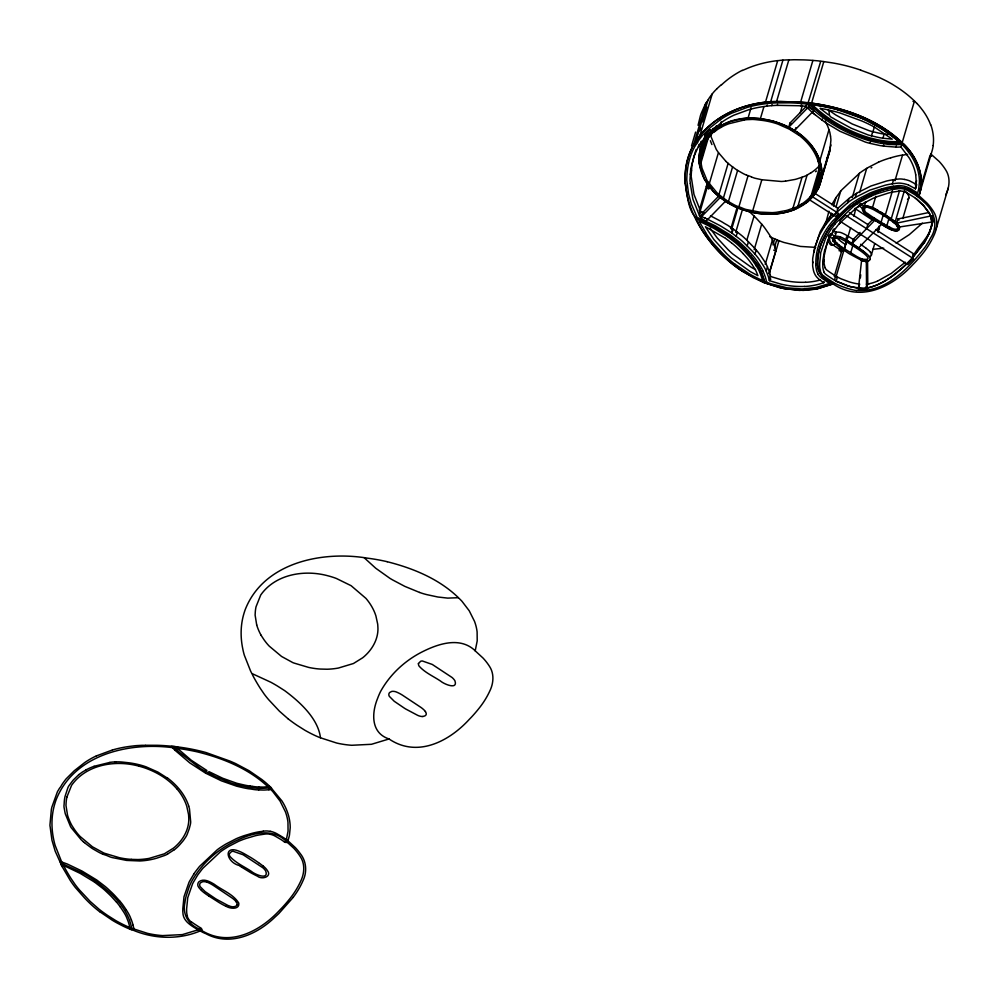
<?xml version="1.0" encoding="UTF-8"?>
<svg xmlns="http://www.w3.org/2000/svg" width="999" height="999" viewBox="0 0 999 999"><rect width="100%" height="100%" fill="white"/><g stroke="black" fill="none" stroke-linecap="round" stroke-linejoin="round"><path stroke-width="1.5" d="M820.117 161.826C823.988 173.701 821.24 187.625 812.686 196.691M815.858 264.373L815.833 265.497A17.22 12.762 16.4 0 0 815.933 266.97L816.52 270.155A25.812 19.118 16.4 0 0 817.219 272.415L818.019 274.138M815.846 264.797L815.871 263.848A15.972 11.838 16.4 0 0 815.858 263.311C815.559 248.351 822.14 233.878 831.468 222.452A36.538 27.073 16.4 0 1 832.904 220.742L850.211 204.533A62.862 46.566 16.4 0 1 854.245 201.648L857.542 199.538A51.074 37.837 16.4 0 1 860.214 198.014L869.405 193.307A100.337 74.326 16.4 0 1 877.884 190.097L881.568 188.936M699.537 164.985C697.976 156.269 700.174 146.641 705.082 139.323M702.859 148.364A61.201 45.342 16.4 0 0 700.961 158.329L700.923 159.828A22.552 16.708 16.4 0 1 700.861 160.327A12.075 8.941 16.4 0 0 701.011 162.737L701.798 167.108A51.011 37.787 16.4 0 0 702.047 168.307L707.03 180.432A29.446 21.803 16.4 0 0 707.704 181.481L716.882 192.645A31.693 23.477 16.4 0 0 718.955 194.505L721.715 196.753A39.648 29.371 16.4 0 0 723.413 198.039L726.623 200.399A17.782 13.174 16.4 0 0 728.433 201.573L733.528 204.458A27.135 20.105 16.4 0 0 737.337 206.293L737.737 206.418A11.851 8.779 16.4 0 0 738.898 206.805A17.283 12.8 16.4 0 1 741.383 207.692L743.418 208.554A17.532 12.987 16.4 0 0 744.267 208.891L745.217 209.216A14.286 10.577 16.4 0 0 746.153 209.478L759.665 212.125L772.09 212.65A58.766 43.531 16.4 0 0 776.348 212.312L785.901 210.589A68.706 50.899 16.4 0 0 787.687 210.102L795.953 207.255A18.057 13.374 16.4 0 0 797.939 206.269L801.535 204.033M833.129 216.071L829.207 220.267A30.045 22.253 16.4 0 0 828.658 220.966L824.724 226.136A43.556 32.268 16.4 0 0 823.913 227.41L819.467 234.952A89.598 66.371 16.4 0 0 818.843 236.251L814.647 247.74L812.774 258.079A67.645 50.112 16.4 0 0 812.686 262.999A14.56 10.789 16.4 0 1 812.699 263.511L812.662 264.76A21.129 15.647 16.4 0 0 812.786 266.87L813.398 270.155A29.296 21.703 16.4 0 0 814.222 272.827L815.134 274.762A16.521 12.238 16.4 0 0 818.943 279.158L819.442 279.583A40.934 30.32 16.4 0 0 821.378 281.031L823.788 282.692L824.1 281.656M705.469 138.799C691.633 157.792 702.085 183.591 719.118 196.603M691.333 173.114L691.882 165.634A65.559 48.564 16.4 0 1 691.995 164.548L693.943 156.368L698.076 147.303A25.999 19.256 16.4 0 0 698.401 146.691A7.368 5.457 16.4 0 1 698.875 146.016L699.138 145.692A17.895 13.262 16.4 0 0 700.499 143.656A30.819 22.827 16.4 0 1 701.41 142.058L709.302 132.58L722.727 121.578A96.229 71.279 16.4 0 1 734.14 115.072L748.788 109.715A101.873 75.474 16.4 0 1 766.945 106.144L770.866 105.682A15.584 11.551 16.4 0 1 771.752 105.632L776.111 105.395A16.046 11.888 16.4 0 1 777.272 105.382A29.87 22.128 16.4 0 0 779.07 105.382L798.488 105.719A112.65 83.454 16.4 0 1 800.936 105.906L805.781 106.306L811.513 111.726M691.32 173.289L691.183 176.236A8.104 6.006 16.4 0 0 691.246 177.048L691.358 177.572A8.004 5.932 16.4 0 1 691.408 177.859L693.968 194.368L700.749 211.663L699.525 215.821L705.494 218.244M690.272 183.304L690.184 182.018A8.004 5.932 16.4 0 0 690.134 181.731L690.047 181.294A8.104 6.006 16.4 0 1 689.959 180.394L690.659 169.793A65.559 48.564 16.4 0 1 690.771 168.706L695.429 151.486M860.364 277.909L860.713 274.812M814.148 252.297L814.697 248.589M825.449 224.263L828.97 211.176M698.064 125.3L700.386 115.859A112.962 83.679 16.4 0 1 701.173 113.499L705.232 104.333A32.443 24.038 16.4 0 0 705.881 103.197L707.067 101.498A25.112 18.606 16.4 0 0 707.492 100.949L707.954 100.175A47.128 34.915 16.4 0 1 710.227 96.591L712.212 93.931A77.835 57.655 16.4 0 1 716.932 88.749M698.975 159.915L699.849 156.943M814.784 248.127L820.067 232.093A89.598 66.371 16.4 0 1 820.691 230.806L825.137 223.252A43.556 32.268 16.4 0 1 825.948 221.978L829.882 216.82A30.045 22.253 16.4 0 1 830.431 216.109L832.691 213.624M908.503 185.052L915.459 188.749L916.22 181.818L915.721 174.85M857.479 201.623C836.912 215.285 817.981 236.726 817.731 262.712C816.171 272.602 823.975 279.708 832.292 283.366C860.564 303.371 892.969 286.501 913.286 264.211A171.553 127.085 16.4 0 0 916.17 261.189A243.219 180.182 16.4 0 0 923.313 252.772A144.356 106.93 16.4 0 0 933.541 236.251C937.412 228.609 938.336 218.868 933.453 211.438A61.314 45.417 16.4 0 0 926.96 203.022L919.292 195.991M945.766 194.693C949.649 187.05 950.561 177.31 945.691 169.88A61.314 45.417 16.4 0 0 939.185 161.463L930.681 153.908M66.871 797.102L71.591 785.276A103.122 76.399 16.4 0 0 72.727 783.765C87.812 764.085 116.259 759.852 139.048 766.183M813.461 195.792L818.481 188.074L829.545 151.811A33.204 24.6 16.4 0 0 829.882 150.599L830.906 140.147A62.225 46.091 16.4 0 0 830.494 136.101M819.38 185.727L821.603 178.309L821.79 174.088M819.292 179.52L819.655 178.159A16.921 12.537 16.4 0 0 819.942 175.961L820.791 172.989M819.205 179.87L818.843 181.281A32.18 23.839 16.4 0 1 818.468 182.617L816.645 187.462A23.389 17.333 16.4 0 1 815.484 189.785L813.398 192.869A29.483 21.841 16.4 0 1 812.499 194.043L810.002 196.94M286.051 841.183L288.062 831.168L287.962 822.177A68.506 50.749 16.4 0 0 285.364 811.688L280.082 801.098L272.827 791.62A41.084 30.432 16.4 0 0 271.341 790.084C251.711 769.954 224.875 758.79 198.039 752.035A153.958 114.048 16.4 0 0 178.546 748.526C133.192 740.846 74.838 752.722 56.206 799.575A113.386 83.991 16.4 0 0 55.12 802.784C51.374 814.46 51.099 827.035 53.584 838.998A101.861 75.462 16.4 0 0 55.182 845.529L61.426 861.313A49.55 36.713 16.4 0 0 62.775 863.91L64.061 866.533A218.968 162.213 16.4 0 0 71.116 878.633L75.062 884.44A95.779 70.954 16.4 0 0 79.57 890.072L90.235 901.473L99.076 909.24A130.569 96.728 16.4 0 0 107.954 915.671L115.684 920.541A106.294 78.746 16.4 0 0 123.651 924.762A77.984 57.78 16.4 0 0 131.306 928.146L147.515 933.353A72.49 53.709 16.4 0 0 162.6 935.601L182.342 934.614L199.675 929.357M475.199 650.861L477.21 640.859L477.11 631.868A68.506 50.749 16.4 0 0 474.525 621.366L469.23 610.789L461.988 601.298A41.084 30.432 16.4 0 0 460.502 599.762C440.859 579.645 414.036 568.468 387.187 561.713M835.913 277.297L846.44 241.746L844.43 248.776L856.667 256.418A39.173 29.021 16.4 0 0 862.075 259.041M691.533 145.954L695.604 132.093M742.419 271.241C703.446 245.704 668.643 190.821 693.656 144.743L705.881 103.184M685.239 183.254C684.215 168.893 687.275 153.584 695.729 141.721L707.954 100.175M699.737 130.844L700.624 127.86M702.384 121.878L706.78 106.918M693.656 144.743L699.987 135.477L712.212 93.931M698.401 146.691L699.088 144.356M690.297 174.563L691.52 170.404M700.499 143.656L701.186 141.309M702.834 142.907L705.219 135.277M699.125 158.067L704.807 138.774M700.724 153.983L703.333 145.08M699.113 162.737L699.987 159.765M700.861 156.806L706.106 138.998M701.023 158.341L706.705 139.048M700.861 160.327L707.404 138.062M700.986 162.737L708.416 137.512M713.236 128.334L712.287 131.393L709.153 134.465M702.909 148.376L704.67 143.506A15.26 11.301 16.4 0 1 705.694 141.696L709.115 137.125A21.341 15.809 16.4 0 1 709.827 136.351C726.46 112.737 763.673 114.922 787.462 126.561M709.914 133.741L715.496 128.821L716.37 125.849M715.496 128.821L720.079 125.986L721.39 121.528M699.25 210.514L707.667 181.893M699.824 212.3L707.354 186.713L706.355 186.351L707.317 188.224M707.754 186.738L708.628 183.779M709.278 183.766L718.443 152.597L716.87 150.312A29.446 21.803 16.4 0 1 716.208 149.263L711.226 137.138A51.011 37.787 16.4 0 1 710.963 135.951L710.776 134.94M708.666 188.674L709.565 185.639M708.84 188.898L709.715 185.926M718.343 196.528L702.846 212.425L701.236 216.433M718.968 194.505L728.134 163.337A31.693 23.477 16.4 0 1 726.061 161.476M723.413 198.039L732.592 166.883A39.648 29.371 16.4 0 1 730.881 165.584L728.146 163.349M742.319 118.744L748.039 118.107L751.098 107.717M728.433 201.561L737.612 170.404A17.782 13.174 16.4 0 1 735.801 169.231L732.592 166.883M759.34 118.594L760.376 118.706L763.873 106.831M695.729 141.721C710.664 118.232 738.373 105.057 765.459 102.235L777.684 60.689L780.294 60.365A29.858 22.115 16.4 0 1 782.929 60.127A42.67 31.606 16.4 0 0 784.028 60.077L785.863 59.965A31.468 23.314 16.4 0 1 788.835 59.878A26.461 19.605 16.4 0 0 790.671 59.878L792.869 59.778A36.201 26.823 16.4 0 1 794.704 59.74L803.77 59.89A138.449 102.572 16.4 0 1 812.899 60.427L816.633 60.727A39.56 29.308 16.4 0 1 820.366 61.164A18.244 13.511 16.4 0 1 822.302 61.376L832.317 62.875A130.394 96.591 16.4 0 1 860.726 70.105M730.843 228.671L737.125 207.355M766.945 106.144L767.257 105.107M731.643 229.221L737.924 207.892L729.195 203.684M752.409 251.273L743.206 242.083A56.906 42.158 16.4 0 0 740.159 239.423L732.005 233.167A10.989 8.142 16.4 0 0 731.63 232.892C734.14 227.235 726.847 225.275 722.664 222.327A123.963 91.833 16.4 0 0 720.429 221.041L710.501 215.859M738.91 206.805L748.076 175.637A11.851 8.779 16.4 0 1 746.902 175.25L746.615 175.15M767.082 102.035L770.691 101.686L782.929 60.14M732.005 233.167L733.229 229.021A10.989 8.142 16.4 0 0 732.854 228.734L732.255 228.334M771.752 105.632L772.052 104.595M735.739 232.305L742.432 209.565L734.315 206.506L724.587 200.787M736.163 236.313L737.387 232.155L733.229 229.021M699.987 135.477C718.543 112.962 747.914 101.96 776.61 101.436L788.835 59.89M777.272 105.382L777.572 104.346M752.672 210.914L761.85 179.745L781.268 181.481A58.766 43.531 16.4 0 0 785.526 181.144M753.633 247.115L746.827 240.185L754.07 216.059L750.162 212.362A55.257 40.934 16.4 0 0 748.95 211.276M747.202 245.854L748.426 241.696M792.07 128.983L788.76 127.21L789.984 123.052L806.63 105.994M754.158 249.775L761.688 224.188L757.504 219.555A73.614 54.533 16.4 0 0 754.083 216.059M766.27 271.029A58.854 43.606 16.4 0 0 762.187 263.911L759.377 259.678A64.086 47.477 16.4 0 0 755.032 254.146L756.231 250L754.108 247.64M770.691 101.686L800.661 101.985L812.899 60.427M800.936 105.906L801.235 104.87M821.777 173.389C821.902 155.419 809.527 139.96 794.992 130.632L795.866 127.66M800.224 112.825L802.409 105.407M805.781 106.306L806.081 105.27M824.874 117.195L808.141 102.735L820.666 61.488M810.938 103.047L811.588 103.134L823.813 61.576M765.234 264.423L772.339 240.26L773.588 243.356A57.817 42.832 16.4 0 1 775.261 248.551M772.926 244.88L774.687 238.886A78.746 58.342 16.4 0 1 770.354 236.913A96.591 71.553 16.4 0 1 769.742 236.613M774.587 247.153L776.76 239.723L774.687 238.886M769.105 273.439L775.798 250.699A7.517 5.569 16.4 0 1 775.549 249.95L775.224 248.551M769.218 273.751L778.97 240.622L776.835 239.947A8.516 6.306 16.4 0 0 777.072 240.584L777.097 241.059M769.38 280.657L770.316 275.2A60.877 45.105 16.4 0 0 768.631 269.992L767.407 266.883L766.183 271.041L767.419 274.151A60.877 45.105 16.4 0 1 769.118 279.358L769.38 280.657L780.868 284.116A66.508 49.263 16.4 0 0 802.709 286.488L804.42 286.413M792.881 208.404L802.047 177.248L805.119 176.086A18.057 13.374 16.4 0 0 807.105 175.112L810.701 172.877M915.733 174.862A66.633 49.363 16.4 0 0 909.19 157.917L901.597 147.84A36.488 27.035 16.4 0 0 900.748 146.965L898.288 147.115A25.25 18.706 16.4 0 1 895.978 147.115L884.652 146.204A12.35 9.153 16.4 0 0 883.416 146.029L881.468 145.792A47.827 35.427 16.4 0 1 879.307 145.429L870.092 143.369A49.825 36.901 16.4 0 1 865.334 142.058L839.959 131.269L825.923 122.877L822.102 120.117L822.402 119.081M797.926 206.269L807.105 175.1M882.716 138.174L881.83 138.062A56.269 41.683 16.4 0 1 876.61 137.038L871.49 135.839A39.423 29.208 16.4 0 1 867.844 134.828L851.36 128.309L834.952 119.368A66.334 49.138 16.4 0 1 833.416 118.382C826.935 115.847 830.793 113.137 827.971 109.428M825.224 121.091A62.338 46.179 16.4 0 1 828.958 129.72L819.804 160.889C815.933 148.601 806.83 138.674 796.315 131.568M811.238 195.517L819.542 167.32M813.398 192.869L820.391 169.118M807.766 201.723L812.574 196.828L818.993 175.699M816.645 187.462L820.579 174.113M815.109 193.719L820.791 174.425M821.815 176.161L830.981 144.992M820.703 181.768L829.882 150.599M812.699 262.999L812.999 261.963M823.913 227.41L825.137 223.252M828.658 220.966L829.882 216.82M830.144 217.47L831.405 213.199M833.491 206.094L836.001 197.565L840.634 191.284A36.538 27.073 16.4 0 1 842.07 189.585L859.377 173.364L852.272 197.527M836.038 206.918L840.634 191.284M835.039 214.098L836.775 212.3L837.999 208.154L815.072 193.481M823.963 271.915L823.875 271.678A22.527 16.696 16.4 0 1 823.438 270.242L823.001 268.232A19.843 14.698 16.4 0 1 822.814 266.071L822.826 264.747A24.438 18.107 16.4 0 0 822.814 263.986L824.038 259.827A55.145 40.847 16.4 0 1 824.075 256.293L827.497 241.109M834.053 228.858L831.318 234.728M832.879 238.811A5.032 3.721 16.4 0 1 835.039 236.463L836.288 232.33A3.422 2.535 16.4 0 1 836.937 232.193A7.355 5.445 16.4 0 1 841.133 232.655A29.396 21.778 16.4 0 1 847.664 236.001M894.492 179.583A20.142 14.923 16.4 0 1 893.581 179.72A62.425 46.241 16.4 0 0 886.375 181.081L870.953 186.014L857.991 192.507A40.822 30.245 16.4 0 0 856.53 193.369L853.109 195.542A65.622 48.614 16.4 0 0 848.95 198.514L847.739 202.685L836.762 212.325M871.49 135.839L872.714 131.681L877.834 132.892A56.269 41.683 16.4 0 0 882.979 133.903L883.94 134.016M872.701 132.617L874.375 126.923M870.092 143.369L870.391 142.333M839.148 250.824L840.022 247.852M847.726 202.672A65.622 48.614 16.4 0 1 851.91 199.713L855.306 197.527L856.53 193.369M840.833 250.162L841.707 247.19M834.29 276.386L841.82 250.799L837.237 247.827A61.039 45.217 16.4 0 1 833.778 245.429L833.416 245.142M859.602 192.545L866.707 168.369A51.074 37.837 16.4 0 1 869.392 166.858L878.571 162.138M906.38 264.173C895.042 274.725 882.154 285.165 866.545 288.112A26.973 19.98 16.4 0 1 863.311 288.449L850.661 286.8L836.163 281.194A5.907 4.371 16.4 0 0 834.702 280.244L835.314 275.799L830.231 272.49A65.534 48.551 16.4 0 1 828.571 271.341L827.959 270.904A8.254 6.119 16.4 0 1 824.999 267.794M862.087 259.028C881.58 262.312 846.865 242.045 845.853 241.471L846.503 236.95M848.488 241.383L846.89 240.372L850.624 227.697M853.97 216.321L855.656 208.953M835.314 275.799L835.888 276.061A5.907 4.371 16.4 0 1 837.387 277.035L836.163 281.194L847.277 285.789L857.105 288.099A29.883 22.128 16.4 0 0 860.564 288.449L863.311 288.436A29.108 21.566 16.4 0 0 868.044 287.837C881.967 284.715 893.68 275.674 904.095 266.321M852.846 244.131L852.01 243.606L853.233 239.448L860.102 232.405M850.673 252.884L852.734 245.879M865.609 202.11L864.397 206.269A5.819 4.321 16.4 0 0 863.523 206.706A4.583 3.397 16.4 0 0 863.111 207.005A4.096 3.034 16.4 0 0 862.799 207.342C861.4 214.248 871.453 216.833 875.524 220.567M883.416 146.029L883.728 144.992M878.371 210.639L872.502 207.592L875.811 196.328M866.57 228.684L867.794 224.525L874.025 218.132M895.978 147.115L896.29 146.066M858.441 288.274L859.664 284.116L858.403 283.953A42.632 31.581 16.4 0 1 848.825 281.73L841.32 278.933A36.464 27.01 16.4 0 1 840.634 278.621L837.387 277.048M900.748 146.965L901.061 145.929M811.588 103.134C844.342 107.88 878.096 119.356 902.159 142.72L914.447 101.099L916.97 103.509M874.637 243.868L871.29 255.232A4.196 3.109 16.4 0 1 871.091 255.669A3.946 2.922 16.4 0 1 869.854 256.731L869.617 256.83M877.984 232.492L879.232 228.222A4.196 3.109 16.4 0 1 879.033 228.659A3.946 2.922 16.4 0 1 877.796 229.72L877.572 229.82M884.302 224.226L882.167 222.902A54.72 40.534 16.4 0 0 881.093 222.24L883.303 214.71M855.306 197.527A40.822 30.245 16.4 0 1 856.767 196.666L869.729 190.172L885.139 185.227A62.425 46.241 16.4 0 1 892.344 183.853L893.581 179.72M884.552 214.885L884.34 215.984A50.812 37.637 16.4 0 1 886.175 217.183L890.109 219.905A40.709 30.157 16.4 0 1 890.858 220.429L893.031 222.065M894.979 180.732L902.509 155.145A20.13 14.91 16.4 0 0 903.321 155.032L905.269 154.695A15.06 11.151 16.4 0 1 907.654 154.42M894.48 221.278L885.364 214.885L892.444 190.834M866.545 288.112L867.769 283.953L867.582 260.19M889.697 227.198L886.862 225.699L889.073 218.169M890.109 219.905L890.421 218.868M883.503 225.462C886.962 228.484 902.06 235.614 898.775 225.674A15.047 11.139 16.4 0 0 895.928 222.427L891.245 218.868L899.575 190.547M897.152 226.211L896.94 225.899A13.911 10.302 16.4 0 0 894.018 222.777L894.367 221.503M904.382 190.672L895.204 221.84A15.41 11.414 16.4 0 1 899.562 227.06C900.211 233.891 890.733 229.982 887.699 227.797M896.69 223.127L897.914 218.968L928.92 212.5L929.644 213.836A23.177 17.17 16.4 0 1 930.643 216.034L931.767 222.04A37.862 28.047 16.4 0 1 931.355 226.723A37.075 27.473 16.4 0 0 931.73 221.116L930.781 216.421A22.952 17.008 16.4 0 0 929.644 213.836L923.95 205.994L916.12 198.626L923.213 205.182L928.858 212.5M902.784 218.531L908.903 197.752M915.321 184.965L916.582 180.707M915.346 188.686L916.508 184.49L909.727 180.906A19.518 14.461 16.4 0 0 904.644 179.458M915.459 188.749L916.607 184.852M919.967 189.635L930.094 155.232L931.443 156.331M912.149 258.266C916.508 247.552 927.159 239.922 930.781 228.384M935.988 229.595L948.226 188.037M827.647 240.697L828.271 239.073M818.481 188.074L819.23 186.114M695.853 150.387L696.241 149.413M828.596 238.262L828.92 237.462M827.509 157.293L826.598 159.116M694.417 145.392L694.792 144.555M822.814 263.986A55.145 40.847 16.4 0 1 822.851 260.452L824.45 251.011L828.408 240.01A81.369 60.277 16.4 0 1 828.983 238.836L831.668 234.153M828.983 238.836L829.445 237.937M831.742 204.758L836.001 197.565M829.657 237.55L830.057 236.825M696.103 142.308L696.653 141.321A9.99 7.393 16.4 0 1 696.803 141.059M830.431 236.176L830.956 235.302M193.794 874.1L189.523 881.293A87.225 64.61 16.4 0 0 188.911 882.554L183.991 896.777L182.817 908.678A16.009 11.863 16.4 0 1 182.829 909.215L182.792 910.876A17.195 12.737 16.4 0 0 182.892 912.337C182.867 921.128 191.121 925.574 197.552 929.532A3.272 2.423 16.4 0 0 198.314 929.957M832.529 232.792L833.241 231.631A33.204 24.6 16.4 0 1 833.915 230.594L837.637 225.712A22.527 16.683 16.4 0 1 838.161 225.05L840.359 222.702M832.716 283.991L815.384 289.248L799.425 290.409L780.556 287.987L764.647 282.842L784.327 288.773L803.196 290.422L817.719 288.773L832.966 283.916L830.606 282.392M705.606 138.624L707.791 135.814A21.516 15.934 16.4 0 1 708.416 135.177L709.64 134.003M705.207 139.148L708.903 134.703M834.827 224.226L831.068 229.171A36.376 26.948 16.4 0 0 830.331 230.307L826.148 237.362A83.854 62.113 16.4 0 0 825.349 238.998L820.728 252.585L819.655 263.674A17.495 12.962 16.4 0 1 819.667 264.148L819.717 267.045A29.608 21.941 16.4 0 0 820.067 269.156L820.454 270.741M293.369 897.189L278.921 913.461A225.374 166.958 16.4 0 1 275.137 916.957C257.205 934.49 229.957 946.777 205.869 933.678A45.167 33.454 16.4 0 1 202.697 932.304L198.626 930.044M831.967 224.862L838.823 217.233M831.668 225.25C820.529 239.922 807.529 269.917 829.045 281.393M697.29 140.397L697.689 139.897A16.896 12.525 16.4 0 0 698.751 138.299M812.799 196.553C798.313 213.724 772.339 217.07 751.111 212.05M812.574 196.828L813.311 195.966M819.792 165.072L819.168 165.784L819.917 175.949M912.412 257.992L924.649 242.033L929.12 233.554L931.368 226.723L929.02 233.766L924.412 242.432L911.375 259.103M912.025 258.404L910.988 259.515M269.181 788.024L258.541 788.436L250.137 787.487A19.98 14.81 16.4 0 1 248.551 787.287L237.75 784.977A48.564 35.976 16.4 0 1 230.457 782.766L215.734 776.722L203.484 770.254A142.233 105.37 16.4 0 1 200.774 768.656L179.058 752.072A66.896 49.55 16.4 0 1 176.985 750.049L175.1 748.101M458.341 597.702L447.702 598.114L439.285 597.165A19.98 14.81 16.4 0 1 437.712 596.977L426.91 594.655A48.564 35.976 16.4 0 1 419.605 592.444M902.409 142.82C876.061 117.632 837.362 104.982 800.661 101.985M912.599 254.945L913.635 253.833L875.723 229.595M839.11 223.988L839.859 223.202M911.25 259.24L910.601 259.94M910.863 259.665L907.442 263.137M910.464 260.077L907.279 263.299M131.656 928.221C128.134 908.178 111.488 892.969 95.754 881.143A8.879 6.568 16.4 0 0 95.117 880.706L88.187 876.298A151.286 112.075 16.4 0 0 81.768 872.602L62.775 863.91M288.224 718.918A130.569 96.728 16.4 0 0 297.115 725.349L304.832 730.219A106.294 78.746 16.4 0 0 312.812 734.452A77.984 57.78 16.4 0 0 320.467 737.836C318.231 718.893 300.374 702.322 284.915 690.821A8.879 6.568 16.4 0 0 284.265 690.384L277.347 685.976A151.286 112.075 16.4 0 0 270.916 682.28L252.597 673.838M764.697 282.854L753.159 277.61L741.47 270.617M707.567 134.303L705.369 136.726A51.199 37.925 16.4 0 0 704.457 137.874M839.372 216.671L849.3 207.567M840.009 223.052L841.233 221.803M835.489 213.636L836.275 212.824M835.127 214.011L833.079 216.121M837.262 208.903L837.999 208.154M841.533 221.491L855.644 208.566A40.709 30.157 16.4 0 1 857.13 207.417L859.927 205.544M838.236 207.917L848.963 198.539M922.377 223.189L909.302 234.628L896.153 243.169M846.752 216.134L847.414 215.497M712.362 131.306L714.697 129.433M906.543 264.023L907.017 263.549L905.244 265.259M716.907 88.736L721.39 84.603M905.082 265.409L904.432 266.021M905.319 262.175L891.283 273.426L877.497 281.144M711.263 130.744L716.033 126.636M807.617 201.86L794.592 209.515M849.649 207.293C868.593 193.669 898.313 177.273 919.092 195.804M79.058 774.512L80.594 773.388A18.681 13.836 16.4 0 0 80.981 773.076A22.865 16.933 16.4 0 1 82.88 771.765L85.739 770.129M174.388 849.637L167.532 854.07M720.429 119.618L710.664 127.235L702.622 135.177A54.246 40.185 16.4 0 0 701.66 136.376L699.974 138.599A49.638 36.776 16.4 0 0 697.477 142.432M857.03 203.958L860.214 201.948A51.811 38.387 16.4 0 1 862.786 200.474L870.616 196.428M859.365 205.894L860.376 205.257M862.224 204.096L862.437 203.958A37.1 27.485 16.4 0 1 863.498 203.321L872.914 198.426A55.682 41.246 16.4 0 1 876.423 196.915L888.536 193.019A50.287 37.25 16.4 0 1 895.504 191.671L899.025 191.134M866.707 168.369L863.398 170.467A62.862 46.566 16.4 0 0 859.365 173.351M862.437 203.958L860.838 204.97M860.077 205.444L861.126 204.795M857.941 201.323L866.258 196.766M721.39 127.21L718.306 128.996A17.233 12.762 16.4 0 0 716.957 129.92L714.847 131.531A12.787 9.466 16.4 0 0 713.948 132.305M720.079 125.986L730.406 121.491L741.395 118.918M866.583 196.591C880.094 190.984 897.239 182.28 911.263 190.821M871.028 167.894L871.802 167.495M96.416 755.893L112.462 749.974M742.344 70.517L748.476 67.895A112.325 83.204 16.4 0 1 777.659 60.614M388.823 739.035L371.491 744.292L351.748 745.279A72.49 53.709 16.4 0 1 336.675 743.031L320.804 737.911M200.662 930.731C178.396 940.384 151.885 939.035 130.12 928.845L130.02 927.784A12.088 8.954 16.4 0 1 129.558 926.41L129.296 925.224A53.821 39.873 16.4 0 0 127.685 920.204L126.523 917.244A48.277 35.764 16.4 0 0 123.277 911.425L120.442 907.154M840.396 251.636L842.182 250.936M94.043 766.308L109.803 762.437M802.047 177.248L796.852 178.933A68.706 50.899 16.4 0 1 795.079 179.433L785.526 181.144M794.242 209.64C779.969 215.197 764.098 215.334 749.35 211.663M823.788 282.692L823.301 282.854A64.86 48.052 16.4 0 1 804.445 286.488M836.575 243.793L831.455 245.279M890.746 157.767L887.05 158.916A100.337 74.326 16.4 0 0 878.558 162.125M200.787 930.693L202.26 930.306L201.723 929.033A2.972 2.198 16.4 0 0 200.3 927.646A3.784 2.797 16.4 0 0 199.638 927.347L195.03 924.362A60.989 45.18 16.4 0 1 191.571 921.965L191.209 921.677M389.048 738.985C417.282 758.104 449.188 741.395 469.393 719.255A171.553 127.085 16.4 0 0 472.29 716.233A243.219 180.182 16.4 0 0 479.42 707.829A144.356 106.93 16.4 0 0 489.66 691.308C493.531 683.653 494.455 673.925 489.572 666.483A61.314 45.417 16.4 0 0 483.066 658.079L475.412 651.036M199.837 929.307C228.346 948.388 259.977 931.705 280.244 909.577A171.553 127.085 16.4 0 0 283.129 906.555A243.219 180.182 16.4 0 0 290.272 898.151A144.356 106.93 16.4 0 0 300.499 881.63C304.37 873.975 305.307 864.235 300.412 856.805A61.314 45.417 16.4 0 0 293.918 848.388L286.251 841.358M883.728 248.177L872.701 249.325M869.267 283.691L867.769 283.953A25.15 18.631 16.4 0 1 866.37 284.141M839.909 236.813A7.355 5.445 16.4 0 0 835.701 236.338L833.541 237.45A5.495 4.071 16.4 0 0 832.729 239.236L832.716 239.66A4.895 3.621 16.4 0 0 833.303 241.383L838.111 246.216L848.326 253.159A73.064 54.133 16.4 0 0 849.674 253.996L861.45 260.314M744.405 119.942L729.17 123.651A54.745 40.559 16.4 0 0 721.34 127.173M894.492 179.583L896.128 179.296A23.839 17.657 16.4 0 1 896.615 179.221L899.512 178.958A15.347 11.376 16.4 0 1 902.072 179.071L904.644 179.445M263.237 831.193L261.114 831.568A20.105 14.898 16.4 0 1 260.302 831.68M766.757 102.085L765.459 102.235M867.407 286.563L866.17 286.688M116.084 761.937L116.421 761.912A19.118 14.161 16.4 0 1 117.495 761.85L118.744 761.85A45.517 33.716 16.4 0 1 123.539 762.2L127.298 762.612A64.398 47.715 16.4 0 1 139.723 764.884A53.322 39.498 16.4 0 1 146.191 766.882L157.867 772.065L167.62 778.246M115.971 761.937L115.859 761.95A9.878 7.318 16.4 0 1 114.735 762M897.502 141.658L898.875 141.571A80.257 59.453 16.4 0 0 895.429 138.511L881.892 128.671L867.144 120.704A121.041 89.673 16.4 0 0 861.4 118.182M912.986 101.399L913.685 101.361A1.324 0.987 16.4 0 0 914.51 101.149M866.383 261.376L868.393 260.989A4.008 2.972 16.4 0 0 869.992 259.615A4.196 3.109 16.4 0 0 870.117 259.216M145.542 745.279L157.255 745.304A142.982 105.919 16.4 0 1 167.532 745.878L171.366 746.191A41.084 30.432 16.4 0 1 175.2 746.64L177.56 748.376M145.205 745.291L144.518 745.329A17.27 12.787 16.4 0 1 143.332 745.329A24.226 17.945 16.4 0 0 141.758 745.329L137.263 745.579A31.156 23.089 16.4 0 0 134.54 745.816L131.856 746.141A109.278 80.956 16.4 0 0 112.475 749.974M805.644 282.255L803.92 282.317A66.508 49.263 16.4 0 1 782.092 279.957L770.604 276.498M779.545 101.386L776.61 101.436M901.822 144.393L897.851 144.643A22.727 16.846 16.4 0 1 895.628 144.655L891.745 144.543A31.056 23.002 16.4 0 1 886.125 144.056L884.689 143.781A15.135 11.214 16.4 0 0 883.266 143.581L881.543 143.369M780.269 101.349L810.726 103.009M815.696 247.377L800.374 246.416L784.015 242.482A50.862 37.687 16.4 0 1 778.97 240.634M748.039 118.107L758.815 118.531M475.074 650.649C460.327 636.638 439.048 643.493 423.027 651.46C405.369 660.177 390.085 674.238 380.557 691.508A125.762 93.157 16.4 0 0 377.634 698.313C371.553 713.049 370.666 733.004 389.086 738.973M285.914 840.971C270.966 826.71 249.35 834.015 233.217 842.132C215.834 850.811 200.811 864.784 191.396 881.83A124.138 91.97 16.4 0 0 189.136 886.912L186.264 895.691A83.067 61.538 16.4 0 0 184.915 902.696C182.18 914.472 188.786 925.099 199.925 929.282M893.118 143.107L902.022 142.82L888.511 142.907L869.405 139.261L854.12 133.766L838.798 126.186M258.729 786.975L262.175 787.062A17.532 12.987 16.4 0 0 263.923 787.05L269.543 786.513L270.567 787.2L281.968 800.986A72.702 53.859 16.4 0 1 290.209 827.721L289.485 834.877A65.922 48.839 16.4 0 1 289.098 836.712L287.537 842.357L286.388 842.444A2.747 2.035 16.4 0 1 284.877 842.157A2.373 1.761 16.4 0 1 284.353 841.907M892.731 143.094L885.838 142.495M258.691 789.922L262.587 790.022A22.877 16.946 16.4 0 0 264.86 790.009L268.319 789.784A26.311 19.493 16.4 0 1 268.881 789.759M288.224 718.93L279.395 711.163L268.719 699.75A95.779 70.954 16.4 0 1 264.223 694.13L260.264 688.323A218.968 162.213 16.4 0 1 253.197 676.223L251.935 673.601A49.55 36.713 16.4 0 1 250.574 670.991L244.33 655.207A101.861 75.462 16.4 0 1 242.745 648.688C240.26 636.725 240.522 624.138 244.268 612.462A113.386 83.991 16.4 0 1 245.354 609.265C263.986 562.4 322.34 550.549 367.694 558.191A153.958 114.048 16.4 0 1 387.2 561.688M131.256 859.377L138.037 859.552A65.984 48.876 16.4 0 0 149.201 858.378L164.311 853.833L173.314 848.226A44.193 32.742 16.4 0 0 175.774 846.165C183.953 838.748 189.673 827.909 188.699 816.683A55.257 40.934 16.4 0 0 188.511 814.31L186.763 806.255A62.3 46.154 16.4 0 0 176.798 788.711M250.05 786.013L248.714 785.851A53.034 39.286 16.4 0 1 243.968 784.952L238.012 783.566A39.935 29.583 16.4 0 1 236.626 783.216L222.765 778.283L208.841 771.59M760.376 118.706L772.901 121.029L784.839 125.362M178.109 746.977L178.559 747.04A147.352 109.166 16.4 0 1 205.944 752.522L229.745 761.013A124.6 92.308 16.4 0 1 235.664 763.598L249.138 770.753L261.788 779.47A89.648 66.421 16.4 0 1 270.642 787.224L271.491 788.124L270.841 788.948A2.997 2.223 16.4 0 1 268.881 789.759M177.647 746.915L176.96 746.827A19.843 14.698 16.4 0 0 174.9 746.615L171.304 746.465L174.837 750.087M856.543 290.447C885.751 292.757 908.753 268.256 925.224 246.99A146.254 108.342 16.4 0 0 930.531 238.024C938.81 226.061 934.39 210.464 923.625 201.823A45.917 34.016 16.4 0 0 921.528 199.85L917.906 196.815M887.624 134.54L885.326 134.178A19.543 14.473 16.4 0 0 884.152 134.041L882.929 138.199A19.543 14.473 16.4 0 1 884.103 138.337L892.244 139.161L874.512 127.148M885.464 142.432L873.488 140.247M252.834 786.413L255.17 786.75A30.42 22.54 16.4 0 0 258.729 786.975M252.435 786.35L251.636 786.213A19.855 14.71 16.4 0 0 250.05 786.013M270.23 831.38L267.695 831.018A14.535 10.764 16.4 0 0 263.261 831.23M269.917 834.252L270.854 834.452A12.263 9.078 16.4 0 1 274.226 835.651A30.12 22.315 16.4 0 1 276.286 836.775L280.482 839.235A33.467 24.788 16.4 0 1 282.655 840.646L284.041 841.682M131.356 929.632L133.179 929.282A3.009 2.223 16.4 0 0 133.579 927.234A7.517 5.569 16.4 0 1 133.329 926.485L133.042 925.236M742.344 209.665L749.787 211.763M761.85 179.745L755.319 178.309A14.286 10.577 16.4 0 1 754.395 178.047L753.508 177.747A17.532 12.987 16.4 0 1 752.597 177.397L751.523 176.935M748.9 211.576L737.849 207.979M872.139 139.922L857.204 135.04L841.083 127.46M131.206 929.594L130.432 929.357A17.283 12.8 16.4 0 1 129.695 929.058L126.91 927.871A75.774 56.131 16.4 0 1 122.452 925.786L117.919 923.451A88.736 65.734 16.4 0 1 112.263 920.216L100.362 912.124M838.211 109.977L861.4 118.182M65.022 866.245L65.722 866.495M64.673 866.121L61.414 864.947L55.207 851.21L51.96 840.209L50.262 827.671A7.867 5.832 16.4 0 0 50.175 826.872L50.075 826.423A8.754 6.481 16.4 0 1 49.975 825.748L49.962 825.336A22.14 16.409 16.4 0 1 49.95 824.974L51.361 809.415A116.134 86.039 16.4 0 1 51.923 806.98L57.418 791.757A23.427 17.358 16.4 0 1 57.83 791.033L58.454 790.047A17.32 12.825 16.4 0 0 58.829 789.385A17.033 12.625 16.4 0 1 59.803 787.911L60.34 787.224A9.478 7.018 16.4 0 0 60.914 786.375A53.009 39.273 16.4 0 1 63.511 782.304L65.26 779.957A56.506 41.858 16.4 0 1 66.059 778.945L74.251 770.766L84.64 762.624A103.671 76.798 16.4 0 1 96.391 755.868M700.749 211.663L702.846 212.425M700.311 216.096L701.198 216.421M698.313 219.443L702.072 220.941M860.688 70.18L867.844 72.79A132.567 98.214 16.4 0 1 879.545 77.61L882.816 79.196A97.078 71.916 16.4 0 1 892.344 84.278L896.315 86.763A96.99 71.853 16.4 0 1 902.709 91.134A93.544 69.293 16.4 0 1 914.51 101.061M685.252 183.666C687.499 195.329 687.924 212.874 698.551 219.53M699.025 219.705L711.95 225.674L725.574 233.666M697.04 218.981L698.076 219.368M707.467 186.751L709.178 187.362A18.769 13.911 16.4 0 1 709.565 187.5L710.838 188.024M419.605 592.457L404.882 586.401L392.632 579.932A142.233 105.37 16.4 0 1 389.935 578.346L375.724 568.231L364.248 557.792M103.222 854.307L103.471 854.395A15.934 11.813 16.4 0 0 105.12 854.944A13.024 9.653 16.4 0 1 106.918 855.581L109.278 856.593A19.768 14.648 16.4 0 0 110.027 856.88L111.314 857.317A17.308 12.825 16.4 0 0 112.25 857.579L126.611 860.414L139.885 860.963A66.009 48.901 16.4 0 0 156.868 858.129L164.598 855.506A23.264 17.233 16.4 0 0 167.545 854.083M66.071 866.633L80.245 873.413L94.343 881.967M701.735 214.56L702.509 214.872M702.971 212.475L704.27 213.012M764.347 282.779L742.894 271.553M773.713 250.112L775.911 251.011M889.834 217.894L874.362 208.441L866.22 205.919A5.32 3.946 16.4 0 0 864.522 206.219L862.799 207.342A3.909 2.897 16.4 0 0 862.399 208.092A4.52 3.347 16.4 0 0 862.299 208.941A6.194 4.595 16.4 0 0 862.474 209.89L864.422 212.775L870.254 217.208M871.965 207.367L868.143 206.094A5.907 4.383 16.4 0 0 864.36 206.231M228.409 905.693L216.633 899.362A73.064 54.133 16.4 0 1 215.285 898.538L205.07 891.583L200.262 886.75A4.895 3.621 16.4 0 1 199.688 885.027L199.688 884.615A5.495 4.071 16.4 0 1 200.512 882.816L202.672 881.717A7.355 5.445 16.4 0 1 206.868 882.179M751.223 176.798L750.561 176.523A17.283 12.8 16.4 0 0 748.076 175.624M834.09 279.957L829.008 276.648A65.534 48.551 16.4 0 1 827.347 275.499L826.735 275.05A8.254 6.119 16.4 0 1 823.788 271.953M711.35 188.249L712.075 188.561M704.682 217.882L706.668 218.793M226.211 906.33C229.92 908.765 239.648 909.889 238.823 903.158C233.416 894.167 222.315 890.371 214.236 884.252C209.99 881.717 203.634 878.021 198.988 881.73A7.33 5.432 16.4 0 0 197.989 886.026A12.85 9.515 16.4 0 0 201.536 890.334M703.496 221.578L712.637 226.036M785.738 125.762L794.992 130.632M706.605 218.756L707.841 219.33M706.992 218.931L719.205 225.2A123.963 91.833 16.4 0 1 721.44 226.486L731.031 232.492M905.731 192.245L905.993 192.37A30.832 22.84 16.4 0 1 907.841 193.369L914.597 197.577M787.649 126.648L788.76 127.21M789.984 123.052L791.47 123.839M886.85 227.335L885.988 226.885A33.079 24.5 16.4 0 1 883.765 225.624L882.691 224.962M755.569 269.693L752.584 268.019A82.492 61.114 16.4 0 1 751.111 267.158L732.617 253.858A102.023 75.574 16.4 0 1 727.821 249.388L717.182 237.899L710.014 228.122M714.273 226.923L723.85 232.555M205.919 773.313L221.391 780.831L236.576 786.163A44.131 32.692 16.4 0 0 237.487 786.388L242.295 787.524A64.61 47.865 16.4 0 0 248.501 788.76L250.225 788.948A15.085 11.176 16.4 0 1 251.648 789.148L253.072 789.397A31.044 23.002 16.4 0 0 258.691 789.909M839.709 126.698L824.475 116.883M205.332 772.989L189.798 762.911L175.137 750.386M206.918 770.529L191.271 760.251L177.984 748.825M737.612 170.404L742.694 173.302A27.135 20.105 16.4 0 0 746.515 175.137M793.506 129.795L794.217 130.195M838.336 125.924L825.286 117.495M728.633 203.359L727.497 202.722A18.207 13.487 16.4 0 1 725.898 201.711L724.175 200.474M911.987 191.259L918.98 195.654L932.229 150.35A68.544 50.774 16.4 0 0 933.216 145.517M880.793 212.063L885.364 214.885M286.501 839.772L287.437 840.371M881.093 222.24L873.213 217.37A83.079 61.551 16.4 0 1 870.891 215.859A48.576 35.989 16.4 0 1 867.694 213.549C862.861 211.825 863.623 204.907 869.43 207.942A26.898 19.93 16.4 0 1 873.626 209.69L881.767 214.348A43.681 32.368 16.4 0 1 884.252 215.921M880.381 223.539L878.458 222.377M880.481 223.589L881.143 224.001M878.133 222.178L877.147 221.578M243.569 868.331L249.425 871.915A37.7 27.922 16.4 0 0 252.073 873.451L255.032 874.999A37.225 27.572 16.4 0 0 257.38 876.148C261.975 880.044 272.203 876.585 267.42 870.591A17.395 12.887 16.4 0 0 263.399 866.245M242.944 867.956L242.008 867.369M883.228 225.299L881.33 224.113M876.822 221.378L875.848 220.767M845.853 241.471L839.697 238.262L835.963 237.899A3.159 2.348 16.4 0 0 834.802 240.359M881.88 224.45L873.713 219.43M847.701 235.964L854.482 240.235M856.068 209.216L872.814 220.292M848.026 241.096L858.591 247.889M239.535 865.821L241.383 866.982M850.099 242.395L850.736 242.794M238.911 865.434C225.674 861.75 223.139 843.905 240.122 851.685A39.461 29.233 16.4 0 1 245.304 854.332L250.911 857.592A45.779 33.904 16.4 0 1 253.409 859.19A53.896 39.935 16.4 0 1 255.282 860.414L258.591 862.699M851.373 243.194L852.01 243.606M845.554 244.555L845.604 244.593A56.294 41.708 16.4 0 1 840.459 241.046L838.448 239.335M873.138 219.056L872.264 218.506M849.287 212.7L867.794 224.525M832.816 230.12L836.288 232.33M871.116 217.77L871.977 218.319M853.258 244.393L854.083 244.93M727.722 235.052L731.093 237.487M725.336 238.212L705.381 226.711L713.885 239.51L726.598 253.546A102.023 75.574 16.4 0 0 731.393 258.017L749.887 271.316A82.492 61.114 16.4 0 0 751.36 272.178L757.916 275.687L756.555 272.265A32.43 24.026 16.4 0 0 755.107 269.343L752.647 265.447M726.435 234.216L728.795 235.764M854.495 245.192L855.319 245.729M725.137 233.379L726.86 234.503M855.731 245.991L865.022 252.497M727.384 236.588L713.698 228.272L699.462 221.391A13.724 10.165 16.4 0 0 699.075 221.254L706.293 233.529M740.996 270.292C721.715 257.467 705.843 239.423 695.816 218.544M858.978 248.164L859.764 248.689M860.589 244.268L866.245 248.339M860.151 248.963L863.96 251.698M258.966 862.949L259.328 863.211A43.681 32.368 16.4 0 1 260.115 863.76L263.386 866.245M209.153 896.228L218.856 902.409A63.162 46.791 16.4 0 0 226.174 906.38M844.43 248.776L844.33 248.714A56.294 41.708 16.4 0 1 839.235 245.205M724.4 200.637L720.853 197.989M829.694 110.727L834.64 114.223A66.334 49.138 16.4 0 0 836.175 115.21L852.297 124.013L869.068 130.669A39.423 29.208 16.4 0 0 872.714 131.693M828.483 114.873L820.092 108.329A126.96 94.056 16.4 0 1 839.934 112.937L861.962 121.029A105.557 78.197 16.4 0 1 874.525 127.135M822.102 120.117L815.371 114.947M730.831 237.287L733.666 239.473M734.927 264.148L749.2 273.751A96.591 71.553 16.4 0 0 758.129 278.459A78.746 58.342 16.4 0 0 762.449 280.444L762.2 279.32A56.506 41.858 16.4 0 0 760.664 274.663L759.565 271.878M822.839 115.659L809.277 103.896M916.907 196.191L915.683 195.28A32.068 23.751 16.4 0 0 913.511 193.856L909.327 191.408A29.533 21.878 16.4 0 0 907.267 190.297A12.75 9.441 16.4 0 0 903.071 188.873L901.173 188.611A9.753 7.218 16.4 0 0 898.138 188.724L894.517 189.236A52.747 39.073 16.4 0 0 887.399 190.597L878.446 193.307A71.491 52.959 16.4 0 0 870.591 196.391M798.613 135.09L789.497 129.233L778.134 124.176A49.438 36.626 16.4 0 0 772.077 122.303A60.577 44.88 16.4 0 0 760.426 120.167L756.88 119.768A38.586 28.584 16.4 0 0 752.334 119.418L749.387 119.555A12.837 9.503 16.4 0 1 748.288 119.593A19.431 14.386 16.4 0 0 744.417 119.967M727.584 236.751L735.426 242.757A53.359 39.523 16.4 0 1 738.336 245.292L742.132 248.876A70.692 52.373 16.4 0 1 745.466 252.285L749.537 256.78A57.542 42.632 16.4 0 1 753.458 261.788L756.355 266.046M725.574 238.374L731.43 242.819M94.555 882.117L102.385 888.136A53.359 39.523 16.4 0 1 105.295 890.658L109.091 894.242A70.692 52.373 16.4 0 1 112.425 897.651L116.496 902.147M916.995 196.254L917.207 196.416A2.373 1.761 16.4 0 0 917.606 196.666M721.665 198.614L719.742 197.115M914.647 197.627L915.284 198.102A6.156 4.558 16.4 0 0 916.12 198.626M824.25 276.311L824.612 276.586A61.039 45.217 16.4 0 0 828.071 278.983L832.642 281.968A3.409 2.522 16.4 0 1 834.252 282.942L835.314 283.491A52.76 39.086 16.4 0 0 841.283 286.201L842.806 286.75A54.883 40.659 16.4 0 0 856.53 290.597M731.855 238.062L741.97 246.578M893.268 222.253L893.98 222.802M735.314 240.747L741.196 245.854M731.967 243.244L733.041 244.093A51.673 38.287 16.4 0 1 736.138 246.765L739.822 250.25A68.282 50.587 16.4 0 1 743.081 253.584M839.247 245.192L837.224 243.481M720.716 197.889L719.28 196.728M737.387 232.155L741.383 235.277A56.906 42.158 16.4 0 1 744.43 237.924L746.827 240.185M815.421 114.997L811.812 111.975M287.512 840.421L295.417 847.676A65.897 48.814 16.4 0 1 300.274 853.621C306.418 861.126 307.23 871.965 303.034 880.619A139.186 103.109 16.4 0 1 293.306 897.152M717.856 195.567L713.461 191.421M719.592 196.99L718.818 196.353M83.392 841.732L84.54 842.669M84.828 842.906L86.276 844.08A42.495 31.481 16.4 0 0 88.062 845.429L90.996 847.614A23.152 17.158 16.4 0 0 93.519 849.25L97.927 851.772A33.017 24.463 16.4 0 0 103.084 854.282M814.123 113.936L813.473 113.399M813.049 113.037L812.412 112.5M201.386 890.459L203.696 892.432A59.028 43.719 16.4 0 0 209.166 896.215M902.222 142.657C916.52 155.619 925.886 176.548 918.955 195.604C925.661 177.235 917.119 156.98 903.67 144.018M743.119 247.69L749.2 254.033M901.997 144.568L903.196 145.729A43.819 32.455 16.4 0 1 905.331 148.027L908.391 151.86M741.583 246.216L748.288 253.022M726.048 161.476L718.531 152.722M812.499 104.945C828.671 120.28 848.601 131.568 869.942 137.924A40.285 29.845 16.4 0 0 871.053 138.187L876.348 139.448A57.105 42.308 16.4 0 0 881.667 140.484L883.079 140.647A19.855 14.71 16.4 0 1 884.677 140.847L888.211 141.383A30.42 22.54 16.4 0 0 891.77 141.596L895.204 141.696A20.654 15.31 16.4 0 0 897.502 141.646M808.141 102.735L808.89 103.509M807.367 104.183C824.325 121.354 845.978 133.691 869.018 140.634A43.369 32.13 16.4 0 0 870.529 141.021L877.397 142.607A51.811 38.387 16.4 0 0 881.543 143.381M713.199 191.146L704.258 178.908L699.612 165.434M743.081 253.571L747.052 257.967A54.545 40.397 16.4 0 1 750.786 262.762L752.334 264.985M755.007 254.158L752.884 251.798M750.574 255.557L757.08 264.123M119.48 900.711L115.297 896.091A73.614 54.533 16.4 0 0 111.863 892.594L107.942 888.898A55.257 40.934 16.4 0 0 104.957 886.3L96.965 880.169A7.892 5.844 16.4 0 0 96.666 879.957L82.105 871.103L67.345 864.035A18.769 13.911 16.4 0 0 66.97 863.898L60.252 861.488L60.914 863.985A10.727 7.942 16.4 0 0 61.676 865.758L62.188 866.657M748.75 253.521L759.877 268.581L764.909 282.43L761.575 272.153M176.761 788.723C168.868 779.67 158.491 773.089 147.315 768.843A45.679 33.841 16.4 0 0 144.693 767.881A59.041 43.731 16.4 0 0 139.048 766.196M908.516 152.023L911.45 156.219A68.569 50.799 16.4 0 1 919.43 181.743L918.83 188.287A55.132 40.847 16.4 0 1 918.655 189.186L917.681 193.032A39.148 29.008 16.4 0 0 916.208 192.07L911.1 189.036A30.607 22.677 16.4 0 0 909.04 187.924L906.655 186.913A16.009 11.863 16.4 0 0 903.433 186.051L900.686 185.639A15.06 11.151 16.4 0 0 896.115 185.889L894.155 186.201A20.13 14.91 16.4 0 1 893.343 186.313M759.427 264.66L756.693 260.639A61.076 45.242 16.4 0 0 752.547 255.332L748.338 250.724A73.614 54.533 16.4 0 0 744.904 247.228L740.983 243.531A55.257 40.934 16.4 0 0 737.999 240.921L730.007 234.79A7.892 5.844 16.4 0 0 729.707 234.578L715.147 225.737L700.386 218.669A18.769 13.911 16.4 0 0 700.012 218.519L697.19 217.507L691.383 204.071L688.561 193.918L687.075 182.367A9.553 7.08 16.4 0 0 687 181.693L686.8 180.344A15.972 11.826 16.4 0 1 686.788 179.583C686.987 167.77 689.26 155.694 695.429 145.479A9.99 7.393 16.4 0 1 696.003 144.63L696.478 144.043A16.896 12.525 16.4 0 0 697.527 142.457M126.386 910.027L123.664 906.006A61.076 45.242 16.4 0 0 119.505 900.698M757.404 264.61L761.363 271.653M261.039 635.227L263.736 639.335A51.186 37.912 16.4 0 0 264.972 641.058L265.746 642.07A50.037 37.063 16.4 0 0 269.318 646.203L281.581 656.468L292.844 662.624A14.885 11.026 16.4 0 0 294.643 663.249L308.554 667.382A59.166 43.831 16.4 0 0 311.376 667.944L313.074 668.231A54.52 40.397 16.4 0 0 320.404 669.055L327.197 669.23A65.984 48.876 16.4 0 0 338.349 668.056L353.459 663.511L362.475 657.904A44.193 32.742 16.4 0 0 364.935 655.844C373.102 648.438 378.833 637.599 377.847 626.373A55.257 40.934 16.4 0 0 377.659 623.988L375.911 615.933A62.3 46.154 16.4 0 0 365.946 598.389L351.099 585.689L336.476 578.521A45.679 33.841 16.4 0 0 333.853 577.559A59.041 43.731 16.4 0 0 328.196 575.874C305.407 569.53 276.96 573.763 261.875 593.443A103.122 76.399 16.4 0 1 260.739 594.967L256.031 606.78A69.98 51.848 16.4 0 0 255.22 613.111A28.521 21.129 16.4 0 1 255.095 614.972L256.706 624.974M62.313 866.895L70.105 880.181A105.994 78.521 16.4 0 0 75.424 887.599L84.378 897.764A112.825 83.579 16.4 0 0 100.275 912.199M699.525 215.821L692.931 199.176L690.272 183.479M763.174 271.416L764.41 274.525A57.817 42.832 16.4 0 1 766.083 279.72L766.37 281.106A7.517 5.569 16.4 0 0 766.62 281.855M825.162 267.707L825.074 267.47A22.527 16.696 16.4 0 1 824.662 266.096L824.2 263.936A19.843 14.698 16.4 0 1 824.025 261.913L824.05 260.589A24.438 18.107 16.4 0 0 824.038 259.827M131.369 919.892L130.132 916.795A55.894 41.409 16.4 0 0 126.336 910.039M818.006 161.151L818.643 163.112A32.143 23.814 16.4 0 1 819.18 165.459L819.217 165.709M828.97 129.72L829.482 131.231A19.468 14.423 16.4 0 1 829.919 132.742L830.506 136.101M188.599 806.131L189.161 807.741A19.431 14.398 16.4 0 1 189.485 808.903L190.672 821.74A22.228 16.471 16.4 0 1 190.222 825.012L189.535 827.622A35.24 26.099 16.4 0 1 189.211 828.845L187.288 834.04A28.434 21.066 16.4 0 1 185.702 837.112L183.779 839.947A32.468 24.051 16.4 0 1 182.805 841.208L180.157 844.292A57.53 42.62 16.4 0 1 174.438 849.674M187.412 916.133L187.025 914.547A29.908 22.153 16.4 0 1 186.676 912.437L186.626 909.515A17.458 12.937 16.4 0 0 186.613 909.04L187.737 897.739L192.507 883.953A84.665 62.725 16.4 0 1 193.107 882.729L197.29 875.686A36.376 26.948 16.4 0 1 198.027 874.537L201.786 869.605A33.229 24.613 16.4 0 1 203.134 868.006L220.13 852.097A59.578 44.143 16.4 0 1 224.001 849.337L227.173 847.327A48.302 35.777 16.4 0 1 229.758 845.853L238.611 841.308A92.22 68.319 16.4 0 1 246.129 838.448L255.469 835.701A53.047 39.298 16.4 0 1 261.476 834.602L264.947 834.078A12.737 9.441 16.4 0 1 269.917 834.215M829.62 239.585L829.232 237.987A29.608 21.941 16.4 0 1 829.07 237.175M770.354 275.362L770.541 276.248M700.799 152.372L699.575 144.48M866.782 261.526A9.853 7.293 16.4 0 1 861.488 260.252M869.18 256.518A5.17 3.821 16.4 0 1 870.229 259.228M864.984 252.535A23.452 17.383 16.4 0 1 869.367 256.443M839.959 236.701A29.396 21.778 16.4 0 1 846.44 240.16M835.064 236.488A3.422 2.535 16.4 0 1 835.713 236.338M833.291 241.383A5.032 3.734 16.4 0 1 832.816 238.798M837.399 243.331A8.916 6.606 16.4 0 1 834.64 240.384M897.139 226.224A8.067 5.982 16.4 0 1 897.889 227.572L896.827 229.408L893.83 229.046A15.697 11.626 16.4 0 1 892.744 228.634L891.945 228.284A37.413 27.722 16.4 0 1 889.697 227.198M886.85 225.712A35.415 26.236 16.4 0 1 884.302 224.226M810.102 197.003A60.889 45.117 16.4 0 1 801.61 204.108M798.713 135.002A59.715 44.243 16.4 0 1 818.069 161.001M766.733 282.18A50.862 37.687 16.4 0 0 771.79 284.028L787.212 287.824L801.947 288.961L815.833 287.587L829.532 283.466L821.066 277.635A13.187 9.778 16.4 0 1 817.956 274.163M881.605 188.986A75.862 56.206 16.4 0 1 893.293 186.214M807.242 104.046A39.336 29.146 16.4 0 0 804.807 103.784L800.761 103.459A141.346 104.708 16.4 0 0 789.597 102.86L778.196 102.909A20.867 15.46 16.4 0 1 776.86 102.922A19.206 14.236 16.4 0 0 775.499 102.922L771.091 103.172A18.719 13.874 16.4 0 0 770.029 103.234L766.021 103.709A105.207 77.934 16.4 0 0 747.289 107.392L731.743 113.137A100.062 74.126 16.4 0 0 720.454 119.63M759.377 264.673A55.894 41.409 16.4 0 1 763.273 271.403M812.237 104.733A142.67 105.682 16.4 0 1 838.223 109.915M756.318 266.059A48.277 35.764 16.4 0 1 759.64 271.865M706.231 233.541A109.778 81.331 16.4 0 0 714.722 244.755L721.927 252.547A105.669 78.284 16.4 0 0 734.864 264.198M857.042 203.971A59.578 44.143 16.4 0 0 853.146 206.718L836.163 222.64A33.229 24.613 16.4 0 0 834.827 224.226M824.025 276.461A12.812 9.49 16.4 0 1 820.266 270.754M892.357 183.878A20.142 14.923 16.4 0 0 893.268 183.741L894.904 183.454A23.839 17.657 16.4 0 1 895.391 183.379L898.288 183.104A15.347 11.376 16.4 0 1 900.848 183.229L903.421 183.604A19.518 14.461 16.4 0 1 908.516 185.027M905.731 192.233A8.217 6.094 16.4 0 0 903.62 191.458L902.596 191.259A9.153 6.781 16.4 0 0 898.988 191.059M855.619 208.554A56.868 42.12 16.4 0 1 859.377 205.906M806.817 104.083A123.951 91.821 16.4 0 1 902.322 144.892M905.106 191.259A15.435 11.426 16.4 0 1 908.74 195.954A4.233 3.134 16.4 0 1 907.529 199.338M897.926 218.968A15.435 11.439 16.4 0 1 898.963 220.105M864.435 202.772A4.97 3.684 16.4 0 1 865.634 202.135M838.623 239.173A8.916 6.606 16.4 0 1 836.538 237.238M854.807 208.479A29.396 21.778 16.4 0 1 855.606 209.003M878.97 226.224A5.17 3.821 16.4 0 1 879.382 228.259M866.345 261.501A9.89 7.33 16.4 0 1 861.613 260.314M834.852 233.217A5.032 3.721 16.4 0 1 836.263 232.305M866.208 248.376A23.452 17.383 16.4 0 1 870.591 252.285M870.404 252.372A5.17 3.821 16.4 0 1 871.44 255.269M932.604 222.577A47.178 34.953 16.4 0 1 930.656 228.334M877.484 281.119A45.529 33.729 16.4 0 1 869.28 283.716M820.529 279.932A64.86 48.052 16.4 0 1 805.669 282.33M756.255 249.987A64.086 47.477 16.4 0 1 760.576 255.532L763.461 259.74A58.854 43.606 16.4 0 1 767.494 266.87M816.495 170.979A62.725 46.466 16.4 0 1 815.571 171.716M711.912 144.568A73.102 54.158 16.4 0 1 710.389 140.709M819.28 165.834A60.889 45.117 16.4 0 1 810.788 172.952M833.203 245.292A12.812 9.49 16.4 0 1 829.432 239.585M721.628 84.765A122.353 90.634 16.4 0 1 742.182 70.355M916.995 103.496A56.381 41.758 16.4 0 1 921.315 108.579L923.014 110.777A71.591 53.034 16.4 0 1 930.593 124.763M930.768 124.75A71.316 52.835 16.4 0 1 933.153 145.504M761.725 224.163A61.076 45.242 16.4 0 1 765.846 229.483L768.593 233.491A55.894 41.409 16.4 0 1 772.439 240.235M890.783 157.817A75.862 56.206 16.4 0 1 902.472 155.057M828.695 242.195A20.342 15.072 16.4 0 1 828.321 241.346M830.781 244.892A10.202 7.555 16.4 0 1 829.257 243.169M770.891 279.158A50.862 37.687 16.4 0 1 769.617 278.684M920.616 175.699A68.569 50.799 16.4 0 1 920.641 176.636M699.387 137.1A45.492 33.704 16.4 0 1 700.948 134.815M261.051 635.227A73.039 54.108 16.4 0 1 256.693 624.974M422.889 716.583A9.853 7.293 16.4 0 1 417.607 715.309L405.781 709.04A73.064 54.133 16.4 0 1 404.445 708.216L394.23 701.273L389.41 696.428A4.895 3.621 16.4 0 1 388.836 694.705L388.848 694.293A5.495 4.071 16.4 0 1 389.66 692.507L391.82 691.395A7.355 5.445 16.4 0 1 396.016 691.857A29.396 21.778 16.4 0 1 402.547 695.217L421.141 707.554A23.452 17.383 16.4 0 1 425.474 711.488M422.864 716.395A7.205 5.332 16.4 0 0 423.451 716.32L424.513 716.033A4.008 2.972 16.4 0 0 426.098 714.672A4.196 3.109 16.4 0 0 426.223 714.26A5.17 3.821 16.4 0 0 425.299 711.575M109.815 762.449A22.44 16.621 16.4 0 1 114.735 761.962M85.689 770.079A58.779 43.544 16.4 0 1 94.068 766.345M79.058 774.512A18.219 13.499 16.4 0 0 77.735 775.674L73.689 779.632A23.414 17.345 16.4 0 0 72.89 780.481L69.193 785.389A19.281 14.286 16.4 0 0 67.907 787.674L65.047 796.415A63.936 47.365 16.4 0 0 64.186 803.159L64.111 804.345A19.343 14.323 16.4 0 1 64.048 804.882A16.533 12.25 16.4 0 0 64.186 808.104L65.022 812.574A50.524 37.438 16.4 0 0 65.285 813.798L70.504 826.523A30.857 22.865 16.4 0 0 71.291 827.771L81.094 839.684A35.352 26.186 16.4 0 0 83.392 841.732M167.732 778.159A63.861 47.315 16.4 0 1 188.761 806.118M286.313 839.585A40.06 29.67 16.4 0 0 281.368 836.363L278.047 834.402A18.794 13.924 16.4 0 0 270.254 831.255M260.252 831.593A75.862 56.206 16.4 0 0 248.564 834.352L244.842 835.451A100.337 74.326 16.4 0 0 236.351 838.661L227.173 843.381A51.074 37.837 16.4 0 0 224.488 844.904L221.191 847.002A62.862 46.566 16.4 0 0 217.145 849.874L199.85 866.108A36.538 27.073 16.4 0 0 198.414 867.819L195.717 871.303A52.797 39.111 16.4 0 0 193.781 874.088M131.356 919.892A57.817 42.832 16.4 0 1 133.042 925.086M190.996 921.827A12.762 9.453 16.4 0 1 187.238 916.145M116.533 902.134A57.542 42.632 16.4 0 1 120.417 907.167M233.741 906.892A9.853 7.293 16.4 0 1 228.446 905.618M233.704 906.717A7.205 5.332 16.4 0 0 234.29 906.642L235.352 906.355A4.008 2.972 16.4 0 0 236.95 904.994A4.196 3.109 16.4 0 0 237.075 904.582M236.139 901.897A5.17 3.821 16.4 0 1 237.2 904.595M236.326 901.81A23.452 17.383 16.4 0 0 231.943 897.901L213.436 885.489A29.396 21.778 16.4 0 0 206.918 882.08M66.896 797.102A69.98 51.848 16.4 0 0 66.071 803.433A28.521 21.129 16.4 0 1 65.946 805.281L67.557 815.296A73.039 54.108 16.4 0 0 71.903 825.536L74.588 829.645A51.186 37.912 16.4 0 0 75.824 831.368L76.586 832.392A50.037 37.063 16.4 0 0 80.157 836.513L92.42 846.79L103.696 852.946A14.885 11.026 16.4 0 0 105.494 853.558L119.405 857.704A59.166 43.831 16.4 0 0 122.228 858.253L123.926 858.553A54.52 40.397 16.4 0 0 131.256 859.365M229.27 853.87L229.308 854.782A6.918 5.12 16.4 0 0 230.007 856.505C235.851 863.036 244.243 866.583 251.436 871.415C254.932 874.487 269.118 880.469 265.734 871.053A15.047 11.139 16.4 0 0 262.887 867.794L243.132 854.757L233.192 851.298A5.32 3.946 16.4 0 0 231.481 851.598L229.27 853.87M418.419 663.561L418.469 664.46A6.918 5.12 16.4 0 0 419.155 666.183C425.012 672.727 433.404 676.273 440.596 681.106C444.08 684.165 458.279 690.147 454.895 680.731A15.047 11.139 16.4 0 0 452.048 677.484L432.28 664.447L422.34 660.976A5.32 3.946 16.4 0 0 420.641 661.276L418.419 663.561M861.65 259.827L858.316 289.473L866.558 289.722L866.32 260.739L861.65 259.827M709.852 129.833L704.67 135.152L708.041 137.313L713.236 131.993L709.852 129.833M720.604 197.103L700.374 217.844L705.868 221.353L726.098 200.612L720.604 197.103M808.466 107.018L788.236 127.76L793.718 131.269L813.948 110.527L808.466 107.018M811.75 196.303L808.803 199.338L835.564 216.446L838.523 213.411L811.75 196.303M845.354 215.122L839.635 220.979L907.879 264.61L913.598 258.741L845.354 215.122M830.743 233.729L828.496 236.026L833.403 239.173L835.651 236.863L830.743 233.729M860.451 203.746L858.578 205.657L863.211 208.616L865.072 206.706L860.451 203.746M875.386 219.643L851.51 244.118L858.141 248.364L882.017 223.876L875.386 219.643M931.967 215.759L896.028 223.264L898.763 227.085L933.291 221.803L931.967 215.759"/></g></svg>
